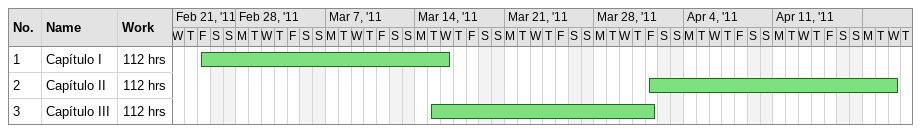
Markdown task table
| ID | Task | Start | Finish | Work (h) |
|---|---|---|---|---|
| 1 | Capítulo I | 2011-02-25 | 2011-03-16 | 112 |
| 2 | Capítulo II | 2011-04-01 | 2011-04-20 | 112 |
| 3 | Capítulo III | 2011-03-15 | 2011-04-01 | 112 |
